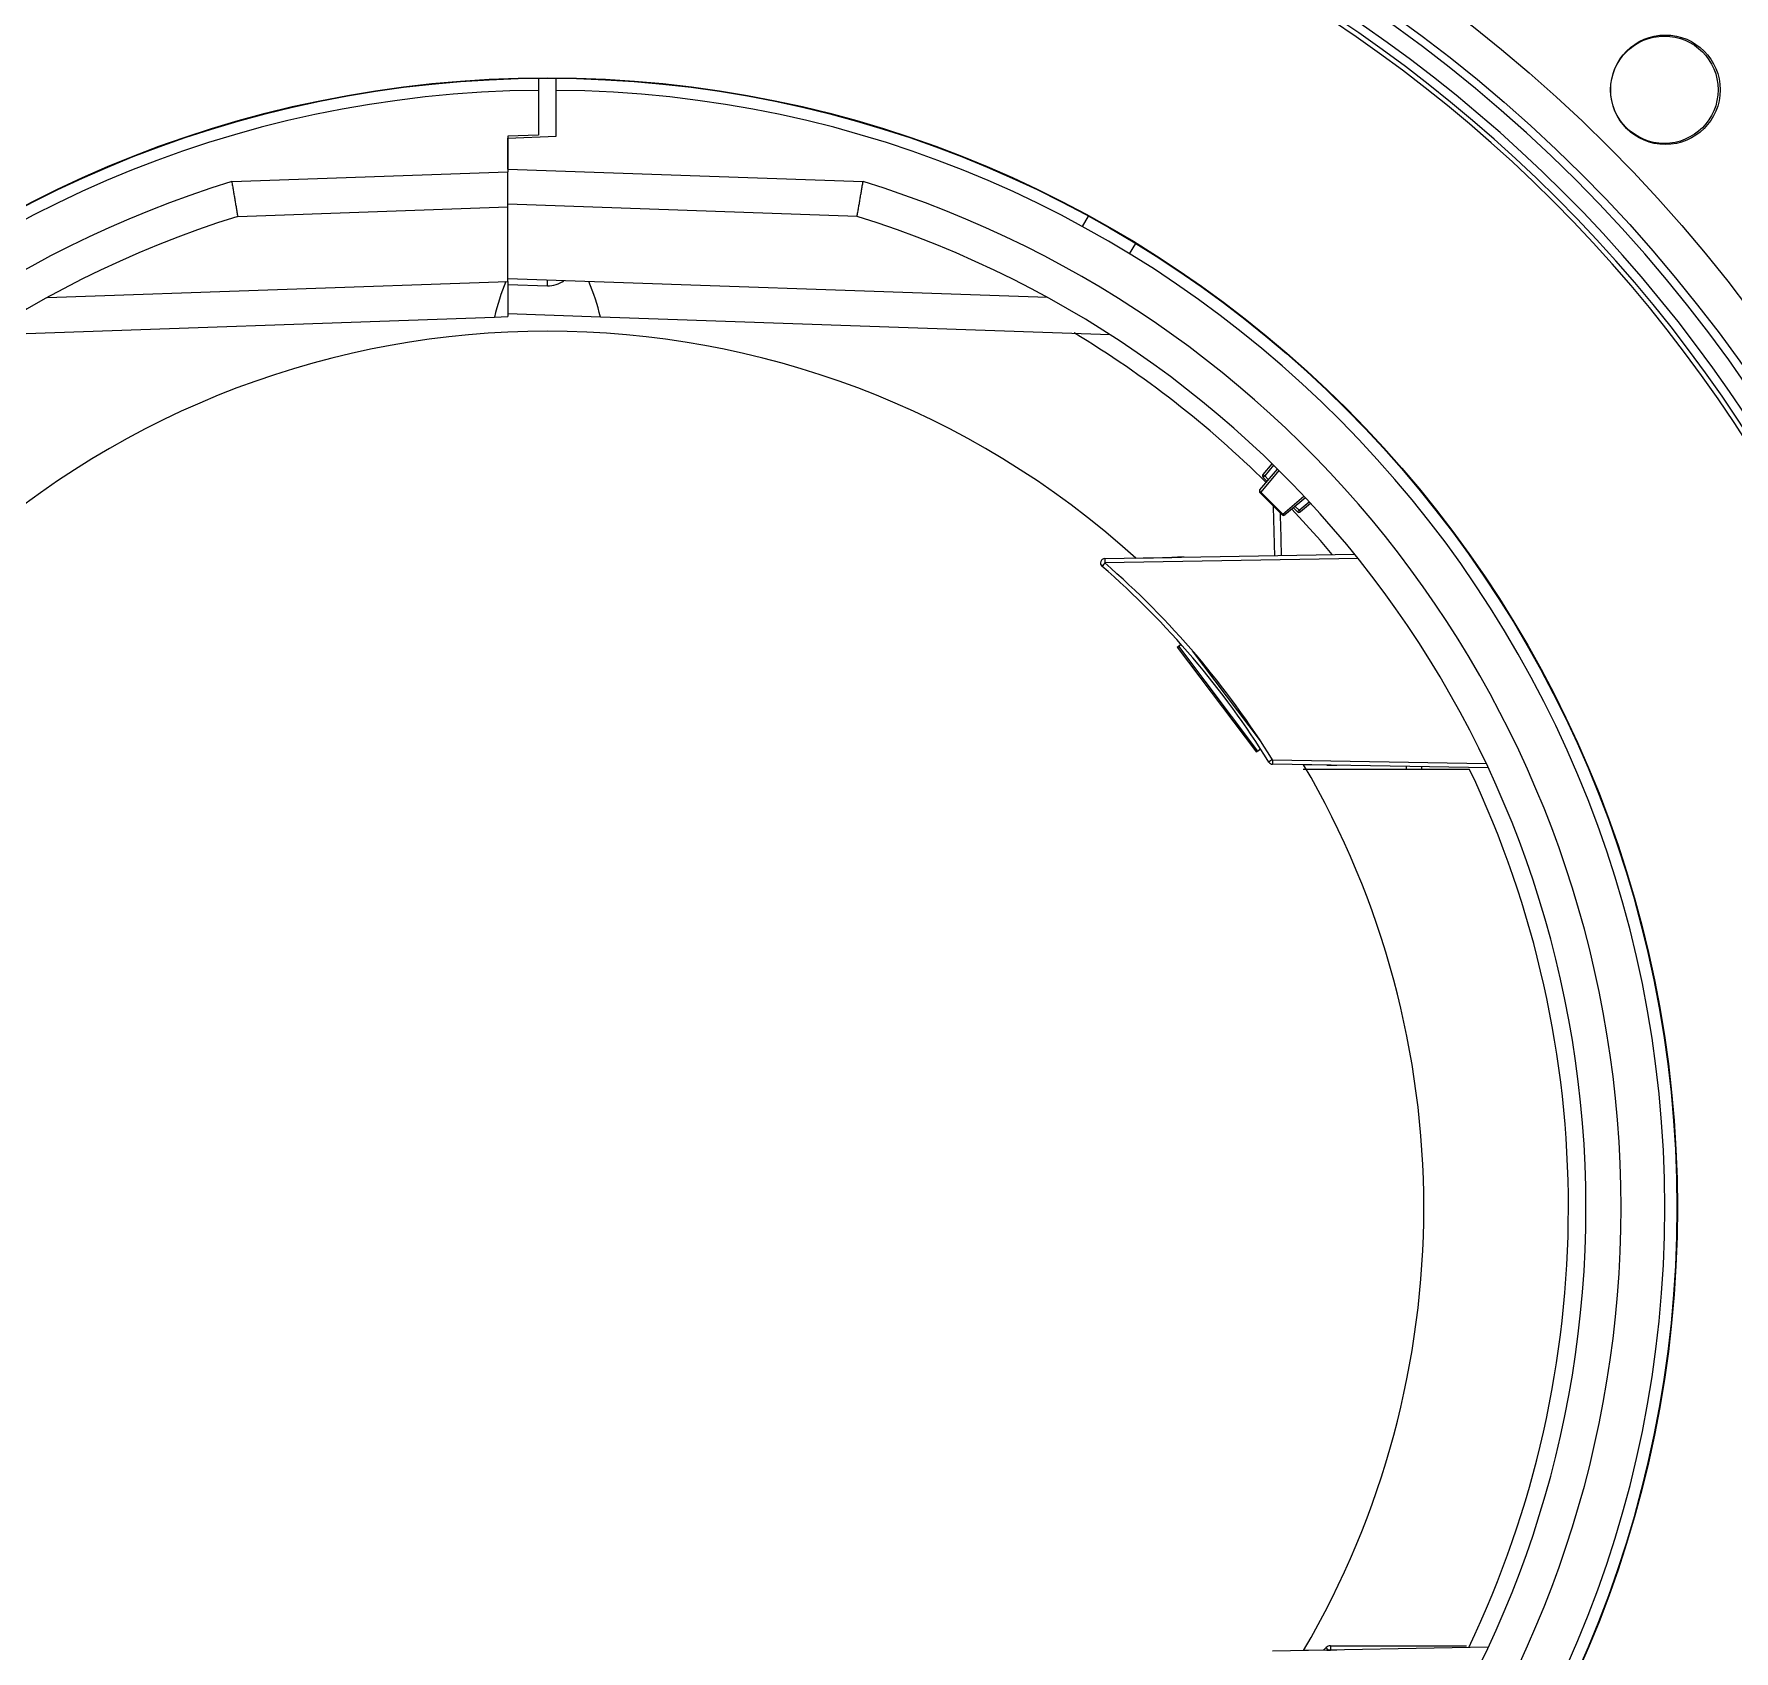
# Model space of a CAD drawing. Extents: x 8 to 113, y 0 to 87.
# Drawn here: x 47.835 to 51.715, y 35.807 to 39.497 of the extents above; entities that cross this region are included whole.
import ezdxf

# ---------------------------------------------------------------- set-up
doc = ezdxf.new("R2010")
doc.units = 0
doc.header["$MEASUREMENT"] = 0
doc.layers.add('OBJECT', color=7, linetype='CONTINUOUS')

msp = doc.modelspace()

# ---------------------------------------------------------------- linework, layer by layer
at = {"layer": 'OBJECT', "lineweight": 15}
for p, q in [((48.9871, 39.3961), (48.9871, 39.3686)), ((49.0271, 39.3686), (49.0271, 39.3961)), ((48.9871, 39.3686), (48.9871, 39.2661)), ((49.0271, 39.2637), (49.0271, 39.3686)), ((48.9871, 39.2661), (48.9171, 39.2637)), ((48.9171, 39.2598), (49.0271, 39.2637)), ((48.9171, 39.2637), (48.9171, 39.1824)), ((48.9171, 39.1887), (48.9171, 39.2598)), ((48.9171, 39.1887), (49.7274, 39.1604)), ((48.2867, 39.1604), (48.9171, 39.1824)), ((48.9171, 39.1024), (48.9171, 39.1824)), ((49.7138, 39.0809), (48.9171, 39.1087)), ((48.3003, 39.0809), (48.9171, 39.1024)), ((48.9171, 38.9324), (48.9171, 39.1024)), ((50.2413, 39.0814), (50.2276, 39.0576)), ((50.2207, 39.0614), (50.2207, 39.0614)), ((50.3358, 38.9951), (50.3496, 39.0189)), ((47.8656, 38.8957), (48.9171, 38.9324)), ((50.1486, 38.8957), (48.9171, 38.9387)), ((48.9171, 38.9324), (48.9171, 38.8524)), ((48.9171, 38.9253), (49.0071, 38.9222)), ((49.0071, 38.9222), (49.0071, 38.9355)), ((47.723, 38.8107), (48.8861, 38.8513)), ((48.8861, 38.8513), (48.9171, 38.8524)), ((49.128, 38.8513), (48.9171, 38.8587)), ((50.2911, 38.8107), (49.128, 38.8513)), ((50.6331, 38.4567), (50.6731, 38.5043)), ((50.6765, 38.5009), (50.6352, 38.4517)), ((50.6402, 38.492), (50.6607, 38.5165)), ((50.6495, 38.4762), (50.6405, 38.4853)), ((50.6643, 38.513), (50.6439, 38.4887)), ((50.6439, 38.4887), (50.6526, 38.4799)), ((50.6835, 38.3998), (50.6334, 38.4499)), ((50.6352, 38.4517), (50.6853, 38.4016)), ((50.6853, 38.4016), (50.7336, 38.4422)), ((50.7369, 38.4387), (50.6902, 38.3995)), ((50.7189, 38.4069), (50.7098, 38.416)), ((50.7135, 38.4191), (50.7223, 38.4103)), ((50.7223, 38.4103), (50.7453, 38.4297)), ((50.7487, 38.426), (50.7256, 38.4066)), ((50.2791, 38.2999), (50.8491, 38.3099)), ((50.8571, 38.3), (50.2791, 38.2899)), ((50.3495, 38.3012), (50.4323, 38.3026)), ((50.4443, 38.0979), (50.447, 38.1)), ((50.4443, 38.0979), (50.6249, 37.8583)), ((50.447, 38.1), (50.453, 38.1045)), ((50.447, 38.1), (50.6276, 37.8604)), ((50.634, 37.8842), (50.4793, 38.0895)), ((50.6276, 37.8604), (50.6344, 37.8655)), ((50.6616, 37.8407), (51.1494, 37.8322)), ((51.1541, 37.8221), (50.6616, 37.8307)), ((50.7856, 37.8286), (50.7328, 37.8295)), ((51.1116, 37.8187), (51.0022, 37.8187)), ((51.1541, 35.8152), (50.6616, 35.8066)), ((50.7856, 35.8088), (50.7328, 35.8079))]:
    msp.add_line(p, q, dxfattribs=at)
at = {"layer": 'OBJECT', "lineweight": 15, "flags": 128}
for points in [[(50.6439, 38.4887), (50.6432, 38.488), (50.6426, 38.4874), (50.642, 38.4868), (50.6415, 38.4863), (50.6411, 38.4859), (50.6407, 38.4855), (50.6405, 38.4854), (50.6405, 38.4853)], [(50.6352, 38.4517), (50.6345, 38.4524), (50.6339, 38.4531), (50.6334, 38.4538), (50.6331, 38.4545), (50.6329, 38.4551), (50.6328, 38.4557), (50.6329, 38.4563), (50.6331, 38.4567)], [(50.6334, 38.4499), (50.6334, 38.45), (50.6335, 38.4501), (50.6337, 38.4502), (50.6339, 38.4504), (50.6341, 38.4507), (50.6344, 38.451), (50.6348, 38.4513), (50.6352, 38.4517)], [(50.7981, 38.309), (50.771, 38.3409), (50.7062, 38.413)], [(50.7189, 38.4069), (50.7189, 38.407), (50.7191, 38.4072), (50.7194, 38.4075), (50.7198, 38.4079), (50.7204, 38.4084), (50.721, 38.409), (50.7216, 38.4097), (50.7223, 38.4103)], [(50.6835, 38.3998), (50.6835, 38.3999), (50.6836, 38.4), (50.6838, 38.4001), (50.684, 38.4003), (50.6842, 38.4006), (50.6845, 38.4009), (50.6849, 38.4012), (50.6853, 38.4016)], [(50.6902, 38.3995), (50.6898, 38.3993), (50.6893, 38.3992), (50.6887, 38.3993), (50.688, 38.3995), (50.6873, 38.3999), (50.6866, 38.4003), (50.6859, 38.4009), (50.6853, 38.4016)], [(50.6276, 37.8604), (50.6261, 37.8593), (50.6252, 37.8586), (50.6249, 37.8583), (50.6249, 37.8583)], [(51.0022, 37.8187), (51.0022, 37.8191), (51.0022, 37.8205), (51.0022, 37.8228), (51.0022, 37.8248)]]:
    msp.add_lwpolyline(points, dxfattribs=at)
at = {"layer": 'OBJECT'}
for centre, radius in [((49.006, 36.8187), 3.425), ((49.0071, 36.8187), 3.3365), ((51.5583, 39.3699), 0.125), ((51.5561, 39.3699), 0.1225)]:
    msp.add_circle(centre, radius, dxfattribs=at)
at = {"layer": 'OBJECT', "lineweight": 15}
for radius in [2.5787, 2.5775]:
    msp.add_circle((49.0071, 36.8187), radius, dxfattribs=at)
at = {"layer": 'OBJECT'}
for centre, radius, start, end in [((49.0071, 36.8187), 3.318, 91.4161, 178.5839), ((49.0071, 36.8187), 3.318, 1.4161, 88.5839), ((49.0071, 36.8187), 3.278, 97.5476, 172.4524), ((49.0071, 36.8187), 3.258, 97.57, 172.43), ((49.006, 36.8187), 3.248, 97.5619, 172.4174), ((49.006, 36.8187), 3.248, 7.5799, 82.3994), ((49.0071, 36.8187), 3.258, 7.57, 82.43), ((49.0071, 36.8187), 3.278, 7.5476, 82.4524), ((49.0071, 36.8187), 3.318, 181.4161, 268.5839), ((49.0071, 36.8187), 3.318, 271.4161, 358.5839), ((49.006, 36.8187), 3.248, 187.5826, 262.4041), ((49.0071, 36.8187), 3.278, 187.5476, 262.4524), ((49.0071, 36.8187), 3.258, 187.57, 262.43), ((49.0071, 36.8187), 3.258, 277.57, 352.43), ((49.0071, 36.8187), 3.278, 277.5476, 352.4524), ((49.006, 36.8187), 3.248, 277.5917, 348.7175)]:
    msp.add_arc(centre, radius, start, end, dxfattribs=at)
at = {"layer": 'OBJECT', "lineweight": 15}
for centre, radius, start, end in [((49.0071, 36.8187), 2.55, 90.4494, 269.5506), ((49.0071, 36.8187), 2.55, 270.4494, 89.5506), ((49.0071, 36.8187), 2.45, 107.0993, 252.9007), ((49.0071, 36.8187), 2.45, 287.0993, 72.9007), ((49.0071, 36.8187), 2.37, 107.3491, 252.6509), ((49.0071, 36.8187), 2.37, 287.3491, 72.6509), ((49.3933, 38.7302), 0.5215, 157.2099, 166.5753), ((49.0079, 38.9848), 0.0626, 269.214, 306.0973), ((48.6208, 38.7302), 0.5215, 13.4247, 22.7901), ((49.0071, 36.8187), 2, 47.8375, 132.1625), ((49.0071, 36.8187), 2.33, 45.2551, 58.9507), ((50.644, 38.4888), 0.005, 140, 225), ((50.666, 38.517), 0.036, 224.0249, 231.9772), ((50.6369, 38.4535), 0.005, 140, 225), ((50.7224, 38.4104), 0.005, 225, 310), ((50.7506, 38.4325), 0.036, 218.024, 225.9715), ((50.687, 38.4034), 0.005, 225, 310), ((50.2792, 38.2899), 0.01, 91, 229.1458), ((50.4225, 38.2949), 0.1436, 178.0046, 181.9954), ((50.4184, 38.1662), 0.1864, 138.3919, 141.4311), ((49.0072, 36.8191), 1.9345, 31.6932, 49.1457), ((49.0071, 36.8191), 1.9445, 31.6932, 49.1458), ((50.7997, 37.6124), 0.2669, 121.1698, 123.2851), ((50.6618, 37.8407), 0.01, 211.6932, 269), ((50.8051, 37.8357), 0.1436, 178.0046, 181.9954), ((49.0071, 36.8187), 2, 329.6414, 30.3586), ((51.02, 37.8246), 0.053, 179.081, 186.3732), ((49.0071, 36.8187), 2.33, 334.477, 25.4158), ((50.7943, 35.8037), 0.015, 90, 134), ((50.581, 35.6091), 0.2887, 43.7904, 45.3375), ((50.9096, 35.811), 0.1155, 176.1676, 180.985)]:
    msp.add_arc(centre, radius, start, end, dxfattribs=at)
for points in [[(48.2867, 39.1604), (48.3003, 39.0809)], [(49.7138, 39.0809), (49.7274, 39.1604)], [(50.667, 38.3067), (50.664, 38.4193)], [(50.9673, 37.8187), (50.7316, 37.8187)], [(51.0022, 37.8187), (50.9673, 37.8187)], [(50.7779, 35.8086), (50.7839, 35.8145)], [(50.7943, 35.8187), (51.1048, 35.8187)]]:
    msp.add_open_spline(points, degree=1, dxfattribs=at)
for points, knots in [([(50.6792, 38.4042), (50.6792, 38.4038), (50.68, 38.3714), (50.6809, 38.339), (50.6817, 38.307)], [0, 0, 0, 0, 0.011557, 1, 1, 1, 1]), ([(50.4605, 38.3031), (50.4604, 38.3031), (50.4601, 38.3031), (50.4577, 38.303), (50.4527, 38.303), (50.444, 38.3028), (50.4367, 38.3027), (50.4323, 38.3026)], [0, 0, 0, 0, 0.1014, 0.2436325, 0.4212863, 0.6593576, 1, 1, 1, 1]), ([(50.7856, 37.8286), (50.7857, 37.8286), (50.7884, 37.8285), (50.7936, 37.8284), (50.8002, 37.8283), (50.805, 37.8282), (50.8082, 37.8282), (50.8087, 37.8282), (50.8089, 37.8282)], [0, 0, 0, 0, 0.003671, 0.244659, 0.456707, 0.644031, 0.82183, 1, 1, 1, 1]), ([(50.7856, 35.8088), (50.7857, 35.8088), (50.7884, 35.8088), (50.7936, 35.8089), (50.8002, 35.809), (50.805, 35.8091), (50.8082, 35.8092), (50.8087, 35.8092), (50.8089, 35.8092)], [0, 0, 0, 0, 0.003671, 0.244659, 0.456707, 0.644031, 0.82183, 1, 1, 1, 1])]:
    msp.add_open_spline(points, degree=3, knots=knots, dxfattribs=at)

doc.saveas('drawing.dxf')
